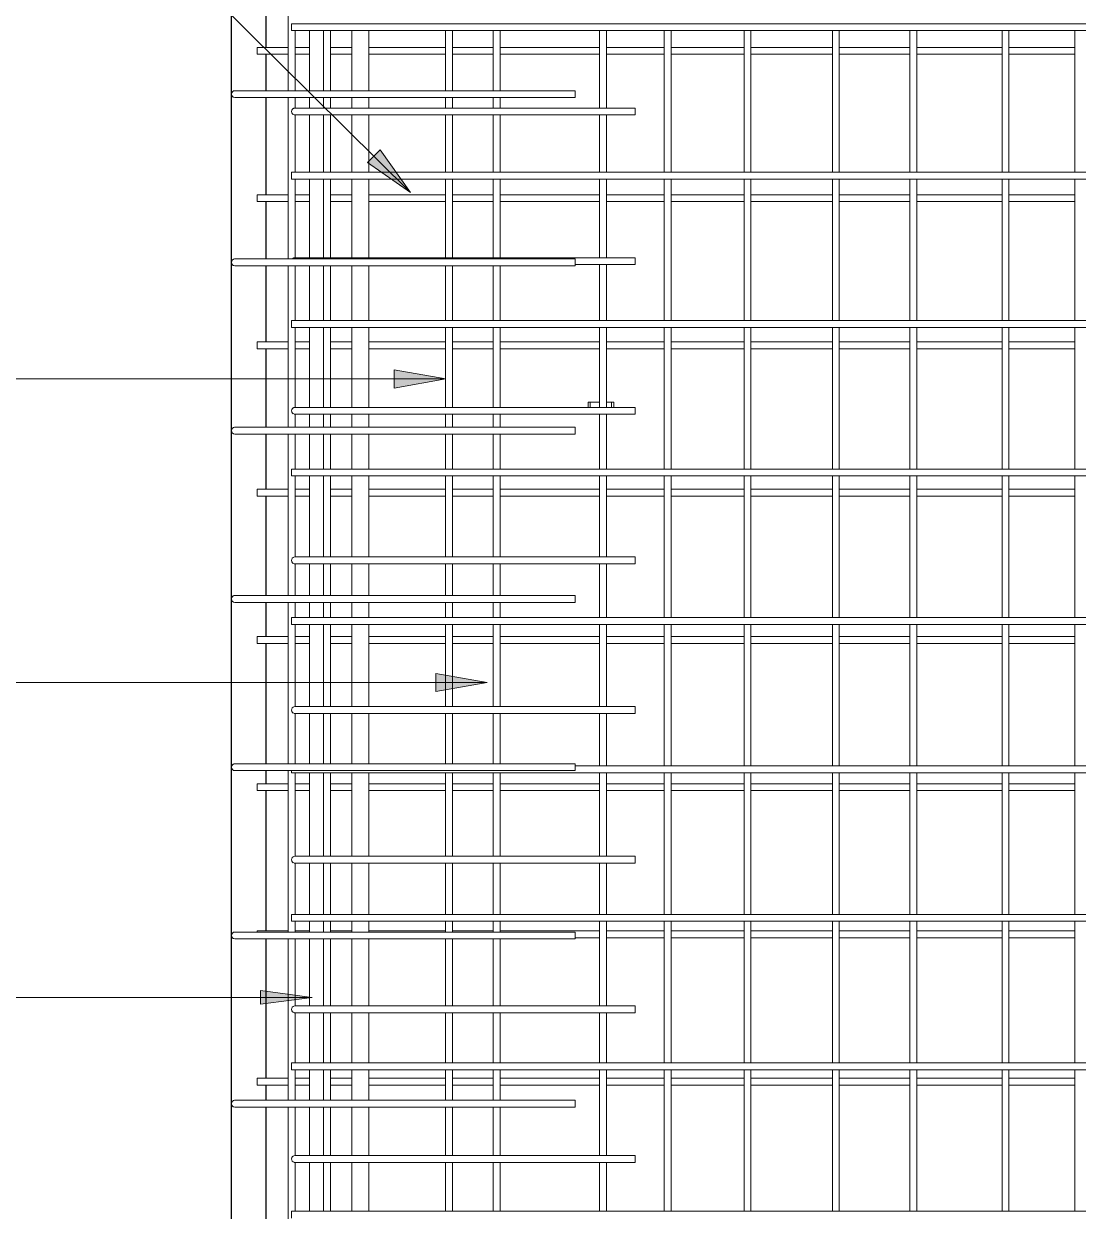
# Model space of a CAD drawing. Header units: millimetres. Extents: x 15401 to 36280, y -2060 to 13564.
# Drawn here: x 18068 to 19296, y 734 to 2115 of the extents above; entities that cross this region are included whole.
import ezdxf

# ---------------------------------------------------------------- set-up
doc = ezdxf.new("R2010")
doc.units = ezdxf.units.MM
for name, color, linetype, lineweight in [('A-GENM', 13, 'Continuous', 18), ('A-WALL', 113, 'Continuous', 25), ('S-RBAR', 171, 'Continuous', 18), ('S-RBAR-IDEN', 171, 'Continuous', 9)]:
    doc.layers.add(name, color=color, linetype=linetype, lineweight=lineweight)

# ---------------------------------------------------------------- blocks, each defined once
blk = doc.blocks.new('RR spread anchor face based - RR-SA-2_5-200-V7-Elevation Front 1')
at = {"layer": 'A-GENM'}
for p, q in [((18725.1, 1675), (18727.6, 1675)), ((18725.1, 1669.1), (18725.1, 1675)), ((18727.6, 1675), (18738.6, 1675)), ((18727.6, 1675), (18727.6, 1669.1)), ((18746.6, 1675), (18752.6, 1675)), ((18752.6, 1675), (18755.1, 1675)), ((18752.6, 1675), (18752.6, 1669.1)), ((18755.1, 1675), (18755.1, 1669.1))]:
    blk.add_line(p, q, dxfattribs=at)

msp = doc.modelspace()

# ---------------------------------------------------------------- hatches: boundary and pattern name
at = {"layer": 'S-RBAR-IDEN'}
for points in [[(18518.5303, 1919.22765), (18483.31955, 1968.94819), (18468.4376, 1953.90689)], [(18559.47358, 1702.14615), (18499.47358, 1712.72577), (18499.47358, 1691.56653)], [(18607.87767, 1348.88509), (18547.87767, 1359.46471), (18547.87767, 1338.30547)], [(18403.93513, 982.53459), (18343.93513, 990.43374), (18343.93513, 974.63544)]]:
    msp.add_hatch(color=256, dxfattribs=at).paths.add_polyline_path(points)

# ---------------------------------------------------------------- linework, layer by layer
at = {"layer": 'A-WALL'}
for p, q in [((18310.0695, -1395), (18310.0695, 3060)), ((18350.07154, 2225.4), (18350.07154, 2087.89655)), ((18350.07154, 2079.89655), (18350.07154, 2037.6)), ((18350.07154, 2029.6), (18350.07154, 1916.55172)), ((18350.07154, 1908.55172), (18350.07154, 1841.8)), ((18350.07154, 1833.8), (18350.07154, 1745.2069)), ((18350.07154, 1737.2069), (18350.07154, 1646)), ((18350.07154, 1638), (18350.07154, 1573.86207)), ((18350.07154, 1565.86207), (18350.07154, 1450.2)), ((18350.07154, 1442.2), (18350.07154, 1402.51724)), ((18350.07154, 1394.51724), (18350.07154, 1254.4)), ((18350.07154, 1246.4), (18350.07154, 1231.17241)), ((18350.07154, 1223.17241), (18350.07154, 1059.82759)), ((18350.07154, 1050.6), (18350.07154, 888.48276)), ((18350.07154, 880.48276), (18350.07154, 862.8)), ((18350.07154, 854.8), (18350.07154, 717.13793))]:
    msp.add_line(p, q, dxfattribs=at)
at = {"layer": 'S-RBAR'}
for p, q in [((18376.07154, 2037.6), (18376.07154, 2225.4)), ((18380.07154, 2115.48276), (20434.5695, 2115.48276)), ((18380.07154, 2107.48276), (18380.07154, 2115.48276)), ((18380.07154, 2107.48276), (20434.5695, 2107.48276)), ((18384.07154, 2037.6), (18384.07154, 2107.48276)), ((18401.07573, 2037.6), (18401.07573, 2107.48276)), ((18417.07573, 2037.6), (18417.07573, 2107.48276)), ((18417.32334, 2037.6), (18417.32334, 2107.48276)), ((18425.32334, 2037.6), (18425.32334, 2107.48276)), ((18450.0695, 2037.6), (18450.0695, 2107.48276)), ((18470.0695, 2037.6), (18470.0695, 2107.48276)), ((18559.19276, 2037.6), (18559.19276, 2107.48276)), ((18567.19276, 2037.6), (18567.19276, 2107.48276)), ((18614.73829, 2037.6), (18614.73829, 2107.48276)), ((18622.73829, 2037.6), (18622.73829, 2107.48276)), ((18738.56398, 2017.38652), (18738.56398, 2107.48276)), ((18746.56398, 2017.38652), (18746.56398, 2107.48276)), ((18813.71573, 1942.75862), (18813.71573, 2107.48276)), ((18821.71573, 1942.75862), (18821.71573, 2107.48276)), ((18906.6852, 1942.75862), (18906.6852, 2107.48276)), ((18914.6852, 1942.75862), (18914.6852, 2107.48276)), ((19009.56818, 1942.75862), (19009.56818, 2107.48276)), ((19017.56818, 1942.75862), (19017.56818, 2107.48276)), ((19099.80642, 1942.75862), (19099.80642, 2107.48276)), ((19107.80642, 1942.75862), (19107.80642, 2107.48276)), ((19206.98312, 1942.75862), (19206.98312, 2107.48276)), ((19214.98312, 1942.75862), (19214.98312, 2107.48276)), ((19291.67764, 1942.75862), (19291.67764, 2107.48276)), ((18340.07154, 2087.89655), (18376.07154, 2087.89655)), ((18340.07154, 2079.89655), (18340.07154, 2087.89655)), ((18384.07154, 2087.89655), (18401.07573, 2087.89655)), ((18425.32334, 2087.89655), (18450.0695, 2087.89655)), ((18470.0695, 2087.89655), (18559.19276, 2087.89655)), ((18567.19276, 2087.89655), (18614.73829, 2087.89655)), ((18622.73829, 2087.89655), (18738.56398, 2087.89655)), ((18746.56398, 2087.89655), (18813.71573, 2087.89655)), ((18821.71573, 2087.89655), (18906.6852, 2087.89655)), ((18914.6852, 2087.89655), (19009.56818, 2087.89655)), ((19017.56818, 2087.89655), (19099.80642, 2087.89655)), ((19107.80642, 2087.89655), (19206.98312, 2087.89655)), ((19214.98312, 2087.89655), (19291.67764, 2087.89655)), ((18340.07154, 2079.89655), (18376.07154, 2079.89655)), ((18384.07154, 2079.89655), (18401.07573, 2079.89655)), ((18425.32334, 2079.89655), (18450.0695, 2079.89655)), ((18470.0695, 2079.89655), (18559.19276, 2079.89655)), ((18567.19276, 2079.89655), (18614.73829, 2079.89655)), ((18622.73829, 2079.89655), (18738.56398, 2079.89655)), ((18746.56398, 2079.89655), (18813.71573, 2079.89655)), ((18821.71573, 2079.89655), (18906.6852, 2079.89655)), ((18914.6852, 2079.89655), (19009.56818, 2079.89655)), ((19017.56818, 2079.89655), (19099.80642, 2079.89655)), ((19107.80642, 2079.89655), (19206.98312, 2079.89655)), ((19214.98312, 2079.89655), (19291.67764, 2079.89655)), ((18314.0695, 2037.6), (18334.0695, 2037.6)), ((18710.0695, 2037.6), (18334.0695, 2037.6)), ((18710.0695, 2037.6), (18710.0695, 2029.6)), ((18314.0695, 2029.6), (18334.0695, 2029.6)), ((18710.0695, 2029.6), (18334.0695, 2029.6)), ((18376.07154, 1841.8), (18376.07154, 2029.6)), ((18384.07154, 2017.38652), (18384.07154, 2029.6)), ((18401.07573, 2017.38652), (18401.07573, 2029.6)), ((18417.07573, 2017.38652), (18417.07573, 2029.6)), ((18417.32334, 2017.38652), (18417.32334, 2029.6)), ((18425.32334, 2017.38652), (18425.32334, 2029.6)), ((18450.0695, 2017.38652), (18450.0695, 2029.6)), ((18470.0695, 2017.38652), (18470.0695, 2029.6)), ((18559.19276, 2017.38652), (18559.19276, 2029.6)), ((18567.19276, 2017.38652), (18567.19276, 2029.6)), ((18614.73829, 2017.38652), (18614.73829, 2029.6)), ((18622.73829, 2017.38652), (18622.73829, 2029.6)), ((18420.07154, 2017.38652), (18384.07154, 2017.38652)), ((18384.07154, 1942.75862), (18384.07154, 2009.38652)), ((18420.07154, 2009.38652), (18384.07154, 2009.38652)), ((18401.07573, 1942.75862), (18401.07573, 2009.38652)), ((18417.07573, 1942.75862), (18417.07573, 2009.38652)), ((18417.32334, 1942.75862), (18417.32334, 2009.38652)), ((18420.07154, 2017.38652), (18780.07154, 2017.38652)), ((18420.07154, 2009.38652), (18780.07154, 2009.38652)), ((18425.32334, 1942.75862), (18425.32334, 2009.38652)), ((18450.0695, 1942.75862), (18450.0695, 2009.38652)), ((18470.0695, 1942.75862), (18470.0695, 2009.38652)), ((18559.19276, 1942.75862), (18559.19276, 2009.38652)), ((18567.19276, 1942.75862), (18567.19276, 2009.38652)), ((18614.73829, 1942.75862), (18614.73829, 2009.38652)), ((18622.73829, 1942.75862), (18622.73829, 2009.38652)), ((18738.56398, 1942.75862), (18738.56398, 2009.38652)), ((18746.56398, 1942.75862), (18746.56398, 2009.38652)), ((18780.07154, 2009.38652), (18780.07154, 2017.38652)), ((18380.07154, 1942.75862), (20434.5695, 1942.75862)), ((18380.07154, 1934.75862), (18380.07154, 1942.75862)), ((18380.07154, 1934.75862), (20434.5695, 1934.75862)), ((18384.07154, 1843.26091), (18384.07154, 1934.75862)), ((18401.07573, 1843.26091), (18401.07573, 1934.75862)), ((18417.07573, 1843.26091), (18417.07573, 1934.75862)), ((18417.32334, 1843.26091), (18417.32334, 1934.75862)), ((18425.32334, 1843.26091), (18425.32334, 1934.75862)), ((18450.0695, 1843.26091), (18450.0695, 1934.75862)), ((18470.0695, 1843.26091), (18470.0695, 1934.75862)), ((18559.19276, 1843.26091), (18559.19276, 1934.75862)), ((18567.19276, 1843.26091), (18567.19276, 1934.75862)), ((18614.73829, 1843.26091), (18614.73829, 1934.75862)), ((18622.73829, 1843.26091), (18622.73829, 1934.75862)), ((18738.56398, 1843.26091), (18738.56398, 1934.75862)), ((18746.56398, 1843.26091), (18746.56398, 1934.75862)), ((18813.71573, 1770.03448), (18813.71573, 1934.75862)), ((18821.71573, 1770.03448), (18821.71573, 1934.75862)), ((18906.6852, 1770.03448), (18906.6852, 1934.75862)), ((18914.6852, 1770.03448), (18914.6852, 1934.75862)), ((19009.56818, 1770.03448), (19009.56818, 1934.75862)), ((19017.56818, 1770.03448), (19017.56818, 1934.75862)), ((19099.80642, 1770.03448), (19099.80642, 1934.75862)), ((19107.80642, 1770.03448), (19107.80642, 1934.75862)), ((19206.98312, 1770.03448), (19206.98312, 1934.75862)), ((19214.98312, 1770.03448), (19214.98312, 1934.75862)), ((19291.67764, 1770.03448), (19291.67764, 1934.75862)), ((18340.07154, 1916.55172), (18376.07154, 1916.55172)), ((18340.07154, 1908.55172), (18340.07154, 1916.55172)), ((18340.07154, 1908.55172), (18376.07154, 1908.55172)), ((18384.07154, 1916.55172), (18401.07573, 1916.55172)), ((18384.07154, 1908.55172), (18401.07573, 1908.55172)), ((18425.32334, 1916.55172), (18450.0695, 1916.55172)), ((18425.32334, 1908.55172), (18450.0695, 1908.55172)), ((18470.0695, 1916.55172), (18559.19276, 1916.55172)), ((18470.0695, 1908.55172), (18559.19276, 1908.55172)), ((18567.19276, 1916.55172), (18614.73829, 1916.55172)), ((18567.19276, 1908.55172), (18614.73829, 1908.55172)), ((18622.73829, 1916.55172), (18738.56398, 1916.55172)), ((18622.73829, 1908.55172), (18738.56398, 1908.55172)), ((18746.56398, 1916.55172), (18813.71573, 1916.55172)), ((18746.56398, 1908.55172), (18813.71573, 1908.55172)), ((18821.71573, 1916.55172), (18906.6852, 1916.55172)), ((18821.71573, 1908.55172), (18906.6852, 1908.55172)), ((18914.6852, 1916.55172), (19009.56818, 1916.55172)), ((18914.6852, 1908.55172), (19009.56818, 1908.55172)), ((19017.56818, 1916.55172), (19099.80642, 1916.55172)), ((19017.56818, 1908.55172), (19099.80642, 1908.55172)), ((19107.80642, 1916.55172), (19206.98312, 1916.55172)), ((19107.80642, 1908.55172), (19206.98312, 1908.55172)), ((19214.98312, 1916.55172), (19291.67764, 1916.55172)), ((19214.98312, 1908.55172), (19291.67764, 1908.55172)), ((18314.0695, 1841.8), (18334.0695, 1841.8)), ((18710.0695, 1841.8), (18334.0695, 1841.8)), ((18420.07154, 1843.26091), (18384.07154, 1843.26091)), ((18420.07154, 1843.26091), (18780.07154, 1843.26091)), ((18710.0695, 1841.8), (18710.0695, 1833.8)), ((18780.07154, 1835.26091), (18780.07154, 1843.26091)), ((18314.0695, 1833.8), (18334.0695, 1833.8)), ((18710.0695, 1833.8), (18334.0695, 1833.8)), ((18376.07154, 1646), (18376.07154, 1833.8)), ((18384.07154, 1770.03448), (18384.07154, 1833.8)), ((18401.07573, 1770.03448), (18401.07573, 1833.8)), ((18417.07573, 1770.03448), (18417.07573, 1833.8)), ((18417.32334, 1770.03448), (18417.32334, 1833.8)), ((18425.32334, 1770.03448), (18425.32334, 1833.8)), ((18450.0695, 1770.03448), (18450.0695, 1833.8)), ((18470.0695, 1770.03448), (18470.0695, 1833.8)), ((18559.19276, 1770.03448), (18559.19276, 1833.8)), ((18567.19276, 1770.03448), (18567.19276, 1833.8)), ((18614.73829, 1770.03448), (18614.73829, 1833.8)), ((18622.73829, 1770.03448), (18622.73829, 1833.8)), ((18710.0695, 1835.26091), (18780.07154, 1835.26091)), ((18738.56398, 1770.03448), (18738.56398, 1835.26091)), ((18746.56398, 1770.03448), (18746.56398, 1835.26091)), ((18380.07154, 1770.03448), (20434.5695, 1770.03448)), ((18380.07154, 1762.03448), (18380.07154, 1770.03448)), ((18380.07154, 1762.03448), (20434.5695, 1762.03448)), ((18384.07154, 1669.13531), (18384.07154, 1762.03448)), ((18401.07573, 1669.13531), (18401.07573, 1762.03448)), ((18417.07573, 1669.13531), (18417.07573, 1762.03448)), ((18417.32334, 1669.13531), (18417.32334, 1762.03448)), ((18425.32334, 1669.13531), (18425.32334, 1762.03448)), ((18450.0695, 1669.13531), (18450.0695, 1762.03448)), ((18470.0695, 1669.13531), (18470.0695, 1762.03448)), ((18559.19276, 1669.13531), (18559.19276, 1762.03448)), ((18567.19276, 1669.13531), (18567.19276, 1762.03448)), ((18614.73829, 1669.13531), (18614.73829, 1762.03448)), ((18622.73829, 1669.13531), (18622.73829, 1762.03448)), ((18738.56398, 1669.13531), (18738.56398, 1762.03448)), ((18746.56398, 1669.13531), (18746.56398, 1762.03448)), ((18813.71573, 1597.31034), (18813.71573, 1762.03448)), ((18821.71573, 1597.31034), (18821.71573, 1762.03448)), ((18906.6852, 1597.31034), (18906.6852, 1762.03448)), ((18914.6852, 1597.31034), (18914.6852, 1762.03448)), ((19009.56818, 1597.31034), (19009.56818, 1762.03448)), ((19017.56818, 1597.31034), (19017.56818, 1762.03448)), ((19099.80642, 1597.31034), (19099.80642, 1762.03448)), ((19107.80642, 1597.31034), (19107.80642, 1762.03448)), ((19206.98312, 1597.31034), (19206.98312, 1762.03448)), ((19214.98312, 1597.31034), (19214.98312, 1762.03448)), ((19291.67764, 1597.31034), (19291.67764, 1762.03448)), ((18340.07154, 1745.2069), (18376.07154, 1745.2069)), ((18340.07154, 1737.2069), (18340.07154, 1745.2069)), ((18384.07154, 1745.2069), (18401.07573, 1745.2069)), ((18425.32334, 1745.2069), (18450.0695, 1745.2069)), ((18470.0695, 1745.2069), (18559.19276, 1745.2069)), ((18567.19276, 1745.2069), (18614.73829, 1745.2069)), ((18622.73829, 1745.2069), (18738.56398, 1745.2069)), ((18746.56398, 1745.2069), (18813.71573, 1745.2069)), ((18821.71573, 1745.2069), (18906.6852, 1745.2069)), ((18914.6852, 1745.2069), (19009.56818, 1745.2069)), ((19017.56818, 1745.2069), (19099.80642, 1745.2069)), ((19107.80642, 1745.2069), (19206.98312, 1745.2069)), ((19214.98312, 1745.2069), (19291.67764, 1745.2069)), ((18340.07154, 1737.2069), (18376.07154, 1737.2069)), ((18384.07154, 1737.2069), (18401.07573, 1737.2069)), ((18425.32334, 1737.2069), (18450.0695, 1737.2069)), ((18470.0695, 1737.2069), (18559.19276, 1737.2069)), ((18567.19276, 1737.2069), (18614.73829, 1737.2069)), ((18622.73829, 1737.2069), (18738.56398, 1737.2069)), ((18746.56398, 1737.2069), (18813.71573, 1737.2069)), ((18821.71573, 1737.2069), (18906.6852, 1737.2069)), ((18914.6852, 1737.2069), (19009.56818, 1737.2069)), ((19017.56818, 1737.2069), (19099.80642, 1737.2069)), ((19107.80642, 1737.2069), (19206.98312, 1737.2069)), ((19214.98312, 1737.2069), (19291.67764, 1737.2069)), ((18420.07154, 1669.13531), (18384.07154, 1669.13531)), ((18384.07154, 1646), (18384.07154, 1661.13531)), ((18420.07154, 1661.13531), (18384.07154, 1661.13531)), ((18401.07573, 1646), (18401.07573, 1661.13531)), ((18417.07573, 1646), (18417.07573, 1661.13531)), ((18417.32334, 1646), (18417.32334, 1661.13531)), ((18420.07154, 1669.13531), (18780.07154, 1669.13531)), ((18420.07154, 1661.13531), (18780.07154, 1661.13531)), ((18425.32334, 1646), (18425.32334, 1661.13531)), ((18450.0695, 1646), (18450.0695, 1661.13531)), ((18470.0695, 1646), (18470.0695, 1661.13531)), ((18559.19276, 1646), (18559.19276, 1661.13531)), ((18567.19276, 1646), (18567.19276, 1661.13531)), ((18614.73829, 1646), (18614.73829, 1661.13531)), ((18622.73829, 1646), (18622.73829, 1661.13531)), ((18738.56398, 1597.31034), (18738.56398, 1661.13531)), ((18746.56398, 1597.31034), (18746.56398, 1661.13531)), ((18780.07154, 1661.13531), (18780.07154, 1669.13531)), ((18314.0695, 1646), (18334.0695, 1646)), ((18710.0695, 1646), (18334.0695, 1646)), ((18710.0695, 1646), (18710.0695, 1638)), ((18314.0695, 1638), (18334.0695, 1638)), ((18710.0695, 1638), (18334.0695, 1638)), ((18376.07154, 1450.2), (18376.07154, 1638)), ((18384.07154, 1597.31034), (18384.07154, 1638)), ((18401.07573, 1597.31034), (18401.07573, 1638)), ((18417.07573, 1597.31034), (18417.07573, 1638)), ((18417.32334, 1597.31034), (18417.32334, 1638)), ((18425.32334, 1597.31034), (18425.32334, 1638)), ((18450.0695, 1597.31034), (18450.0695, 1638)), ((18470.0695, 1597.31034), (18470.0695, 1638)), ((18559.19276, 1597.31034), (18559.19276, 1638)), ((18567.19276, 1597.31034), (18567.19276, 1638)), ((18614.73829, 1597.31034), (18614.73829, 1638)), ((18622.73829, 1597.31034), (18622.73829, 1638)), ((18380.07154, 1597.31034), (20434.5695, 1597.31034)), ((18380.07154, 1589.31034), (18380.07154, 1597.31034)), ((18380.07154, 1589.31034), (20434.5695, 1589.31034)), ((18384.07154, 1495.0097), (18384.07154, 1589.31034)), ((18401.07573, 1495.0097), (18401.07573, 1589.31034)), ((18417.07573, 1495.0097), (18417.07573, 1589.31034)), ((18417.32334, 1495.0097), (18417.32334, 1589.31034)), ((18425.32334, 1495.0097), (18425.32334, 1589.31034)), ((18450.0695, 1495.0097), (18450.0695, 1589.31034)), ((18470.0695, 1495.0097), (18470.0695, 1589.31034)), ((18559.19276, 1495.0097), (18559.19276, 1589.31034)), ((18567.19276, 1495.0097), (18567.19276, 1589.31034)), ((18614.73829, 1495.0097), (18614.73829, 1589.31034)), ((18622.73829, 1495.0097), (18622.73829, 1589.31034)), ((18738.56398, 1495.0097), (18738.56398, 1589.31034)), ((18746.56398, 1495.0097), (18746.56398, 1589.31034)), ((18813.71573, 1424.58621), (18813.71573, 1589.31034)), ((18821.71573, 1424.58621), (18821.71573, 1589.31034)), ((18906.6852, 1424.58621), (18906.6852, 1589.31034)), ((18914.6852, 1424.58621), (18914.6852, 1589.31034)), ((19009.56818, 1424.58621), (19009.56818, 1589.31034)), ((19017.56818, 1424.58621), (19017.56818, 1589.31034)), ((19099.80642, 1424.58621), (19099.80642, 1589.31034)), ((19107.80642, 1424.58621), (19107.80642, 1589.31034)), ((19206.98312, 1424.58621), (19206.98312, 1589.31034)), ((19214.98312, 1424.58621), (19214.98312, 1589.31034)), ((19291.67764, 1424.58621), (19291.67764, 1589.31034)), ((18340.07154, 1573.86207), (18376.07154, 1573.86207)), ((18340.07154, 1565.86207), (18340.07154, 1573.86207)), ((18340.07154, 1565.86207), (18376.07154, 1565.86207)), ((18384.07154, 1573.86207), (18401.07573, 1573.86207)), ((18384.07154, 1565.86207), (18401.07573, 1565.86207)), ((18425.32334, 1573.86207), (18450.0695, 1573.86207)), ((18425.32334, 1565.86207), (18450.0695, 1565.86207)), ((18470.0695, 1573.86207), (18559.19276, 1573.86207)), ((18470.0695, 1565.86207), (18559.19276, 1565.86207)), ((18567.19276, 1573.86207), (18614.73829, 1573.86207)), ((18567.19276, 1565.86207), (18614.73829, 1565.86207)), ((18622.73829, 1573.86207), (18738.56398, 1573.86207)), ((18622.73829, 1565.86207), (18738.56398, 1565.86207)), ((18746.56398, 1573.86207), (18813.71573, 1573.86207)), ((18746.56398, 1565.86207), (18813.71573, 1565.86207)), ((18821.71573, 1573.86207), (18906.6852, 1573.86207)), ((18821.71573, 1565.86207), (18906.6852, 1565.86207)), ((18914.6852, 1573.86207), (19009.56818, 1573.86207)), ((18914.6852, 1565.86207), (19009.56818, 1565.86207)), ((19017.56818, 1573.86207), (19099.80642, 1573.86207)), ((19017.56818, 1565.86207), (19099.80642, 1565.86207)), ((19107.80642, 1573.86207), (19206.98312, 1573.86207)), ((19107.80642, 1565.86207), (19206.98312, 1565.86207)), ((19214.98312, 1573.86207), (19291.67764, 1573.86207)), ((19214.98312, 1565.86207), (19291.67764, 1565.86207)), ((18420.07154, 1495.0097), (18384.07154, 1495.0097)), ((18420.07154, 1495.0097), (18780.07154, 1495.0097)), ((18780.07154, 1487.0097), (18780.07154, 1495.0097)), ((18384.07154, 1450.2), (18384.07154, 1487.0097)), ((18420.07154, 1487.0097), (18384.07154, 1487.0097)), ((18401.07573, 1450.2), (18401.07573, 1487.0097)), ((18417.07573, 1450.2), (18417.07573, 1487.0097)), ((18417.32334, 1450.2), (18417.32334, 1487.0097)), ((18420.07154, 1487.0097), (18780.07154, 1487.0097)), ((18425.32334, 1450.2), (18425.32334, 1487.0097)), ((18450.0695, 1450.2), (18450.0695, 1487.0097)), ((18470.0695, 1450.2), (18470.0695, 1487.0097)), ((18559.19276, 1450.2), (18559.19276, 1487.0097)), ((18567.19276, 1450.2), (18567.19276, 1487.0097)), ((18614.73829, 1450.2), (18614.73829, 1487.0097)), ((18622.73829, 1450.2), (18622.73829, 1487.0097)), ((18738.56398, 1424.58621), (18738.56398, 1487.0097)), ((18746.56398, 1424.58621), (18746.56398, 1487.0097)), ((18314.0695, 1450.2), (18334.0695, 1450.2)), ((18314.0695, 1442.2), (18334.0695, 1442.2)), ((18710.0695, 1450.2), (18334.0695, 1450.2)), ((18710.0695, 1442.2), (18334.0695, 1442.2)), ((18376.07154, 1254.4), (18376.07154, 1442.2)), ((18384.07154, 1424.58621), (18384.07154, 1442.2)), ((18401.07573, 1424.58621), (18401.07573, 1442.2)), ((18417.07573, 1424.58621), (18417.07573, 1442.2)), ((18417.32334, 1424.58621), (18417.32334, 1442.2)), ((18425.32334, 1424.58621), (18425.32334, 1442.2)), ((18450.0695, 1424.58621), (18450.0695, 1442.2)), ((18470.0695, 1424.58621), (18470.0695, 1442.2)), ((18559.19276, 1424.58621), (18559.19276, 1442.2)), ((18567.19276, 1424.58621), (18567.19276, 1442.2)), ((18614.73829, 1424.58621), (18614.73829, 1442.2)), ((18622.73829, 1424.58621), (18622.73829, 1442.2)), ((18710.0695, 1450.2), (18710.0695, 1442.2)), ((18380.07154, 1424.58621), (20434.5695, 1424.58621)), ((18380.07154, 1416.58621), (18380.07154, 1424.58621)), ((18380.07154, 1416.58621), (20434.5695, 1416.58621)), ((18384.07154, 1320.88409), (18384.07154, 1416.58621)), ((18401.07573, 1320.88409), (18401.07573, 1416.58621)), ((18417.07573, 1320.88409), (18417.07573, 1416.58621)), ((18417.32334, 1320.88409), (18417.32334, 1416.58621)), ((18425.32334, 1320.88409), (18425.32334, 1416.58621)), ((18450.0695, 1320.88409), (18450.0695, 1416.58621)), ((18470.0695, 1320.88409), (18470.0695, 1416.58621)), ((18559.19276, 1320.88409), (18559.19276, 1416.58621)), ((18567.19276, 1320.88409), (18567.19276, 1416.58621)), ((18614.73829, 1320.88409), (18614.73829, 1416.58621)), ((18622.73829, 1320.88409), (18622.73829, 1416.58621)), ((18738.56398, 1320.88409), (18738.56398, 1416.58621)), ((18746.56398, 1320.88409), (18746.56398, 1416.58621)), ((18813.71573, 1251.86207), (18813.71573, 1416.58621)), ((18821.71573, 1251.86207), (18821.71573, 1416.58621)), ((18906.6852, 1251.86207), (18906.6852, 1416.58621)), ((18914.6852, 1251.86207), (18914.6852, 1416.58621)), ((19009.56818, 1251.86207), (19009.56818, 1416.58621)), ((19017.56818, 1251.86207), (19017.56818, 1416.58621)), ((19099.80642, 1251.86207), (19099.80642, 1416.58621)), ((19107.80642, 1251.86207), (19107.80642, 1416.58621)), ((19206.98312, 1251.86207), (19206.98312, 1416.58621)), ((19214.98312, 1251.86207), (19214.98312, 1416.58621)), ((19291.67764, 1251.86207), (19291.67764, 1416.58621)), ((18340.07154, 1402.51724), (18376.07154, 1402.51724)), ((18340.07154, 1394.51724), (18340.07154, 1402.51724)), ((18384.07154, 1402.51724), (18401.07573, 1402.51724)), ((18425.32334, 1402.51724), (18450.0695, 1402.51724)), ((18470.0695, 1402.51724), (18559.19276, 1402.51724)), ((18567.19276, 1402.51724), (18614.73829, 1402.51724)), ((18622.73829, 1402.51724), (18738.56398, 1402.51724)), ((18746.56398, 1402.51724), (18813.71573, 1402.51724)), ((18821.71573, 1402.51724), (18906.6852, 1402.51724)), ((18914.6852, 1402.51724), (19009.56818, 1402.51724)), ((19017.56818, 1402.51724), (19099.80642, 1402.51724)), ((19107.80642, 1402.51724), (19206.98312, 1402.51724)), ((19214.98312, 1402.51724), (19291.67764, 1402.51724)), ((18340.07154, 1394.51724), (18376.07154, 1394.51724)), ((18384.07154, 1394.51724), (18401.07573, 1394.51724)), ((18425.32334, 1394.51724), (18450.0695, 1394.51724)), ((18470.0695, 1394.51724), (18559.19276, 1394.51724)), ((18567.19276, 1394.51724), (18614.73829, 1394.51724)), ((18622.73829, 1394.51724), (18738.56398, 1394.51724)), ((18746.56398, 1394.51724), (18813.71573, 1394.51724)), ((18821.71573, 1394.51724), (18906.6852, 1394.51724)), ((18914.6852, 1394.51724), (19009.56818, 1394.51724)), ((19017.56818, 1394.51724), (19099.80642, 1394.51724)), ((19107.80642, 1394.51724), (19206.98312, 1394.51724)), ((19214.98312, 1394.51724), (19291.67764, 1394.51724)), ((18420.07154, 1320.88409), (18384.07154, 1320.88409)), ((18384.07154, 1254.4), (18384.07154, 1312.88409)), ((18420.07154, 1312.88409), (18384.07154, 1312.88409)), ((18401.07573, 1254.4), (18401.07573, 1312.88409)), ((18417.07573, 1254.4), (18417.07573, 1312.88409)), ((18417.32334, 1254.4), (18417.32334, 1312.88409)), ((18420.07154, 1320.88409), (18780.07154, 1320.88409)), ((18420.07154, 1312.88409), (18780.07154, 1312.88409)), ((18425.32334, 1254.4), (18425.32334, 1312.88409)), ((18450.0695, 1254.4), (18450.0695, 1312.88409)), ((18470.0695, 1254.4), (18470.0695, 1312.88409)), ((18559.19276, 1254.4), (18559.19276, 1312.88409)), ((18567.19276, 1254.4), (18567.19276, 1312.88409)), ((18614.73829, 1254.4), (18614.73829, 1312.88409)), ((18622.73829, 1254.4), (18622.73829, 1312.88409)), ((18738.56398, 1251.86207), (18738.56398, 1312.88409)), ((18746.56398, 1251.86207), (18746.56398, 1312.88409)), ((18780.07154, 1312.88409), (18780.07154, 1320.88409)), ((18314.0695, 1254.4), (18334.0695, 1254.4)), ((18314.0695, 1246.4), (18334.0695, 1246.4)), ((18710.0695, 1254.4), (18334.0695, 1254.4)), ((18710.0695, 1246.4), (18334.0695, 1246.4)), ((18376.07154, 1058.6), (18376.07154, 1246.4)), ((18380.07154, 1243.86207), (18380.07154, 1246.4)), ((18380.07154, 1243.86207), (20434.5695, 1243.86207)), ((18384.07154, 1146.75849), (18384.07154, 1243.86207)), ((18401.07573, 1146.75849), (18401.07573, 1243.86207)), ((18417.07573, 1146.75849), (18417.07573, 1243.86207)), ((18417.32334, 1146.75849), (18417.32334, 1243.86207)), ((18425.32334, 1146.75849), (18425.32334, 1243.86207)), ((18450.0695, 1146.75849), (18450.0695, 1243.86207)), ((18470.0695, 1146.75849), (18470.0695, 1243.86207)), ((18559.19276, 1146.75849), (18559.19276, 1243.86207)), ((18567.19276, 1146.75849), (18567.19276, 1243.86207)), ((18614.73829, 1146.75849), (18614.73829, 1243.86207)), ((18622.73829, 1146.75849), (18622.73829, 1243.86207)), ((18710.0695, 1254.4), (18710.0695, 1246.4)), ((18710.0695, 1251.86207), (20297.03328, 1251.86207)), ((18738.56398, 1146.75849), (18738.56398, 1243.86207)), ((18746.56398, 1146.75849), (18746.56398, 1243.86207)), ((18813.71573, 1079.13793), (18813.71573, 1243.86207)), ((18821.71573, 1079.13793), (18821.71573, 1243.86207)), ((18906.6852, 1079.13793), (18906.6852, 1243.86207)), ((18914.6852, 1079.13793), (18914.6852, 1243.86207)), ((19009.56818, 1079.13793), (19009.56818, 1243.86207)), ((19017.56818, 1079.13793), (19017.56818, 1243.86207)), ((19099.80642, 1079.13793), (19099.80642, 1243.86207)), ((19107.80642, 1079.13793), (19107.80642, 1243.86207)), ((19206.98312, 1079.13793), (19206.98312, 1243.86207)), ((19214.98312, 1079.13793), (19214.98312, 1243.86207)), ((19291.67764, 1079.13793), (19291.67764, 1243.86207)), ((18340.07154, 1231.17241), (18376.07154, 1231.17241)), ((18340.07154, 1223.17241), (18340.07154, 1231.17241)), ((18384.07154, 1231.17241), (18401.07573, 1231.17241)), ((18425.32334, 1231.17241), (18450.0695, 1231.17241)), ((18470.0695, 1231.17241), (18559.19276, 1231.17241)), ((18567.19276, 1231.17241), (18614.73829, 1231.17241)), ((18622.73829, 1231.17241), (18738.56398, 1231.17241)), ((18746.56398, 1231.17241), (18813.71573, 1231.17241)), ((18821.71573, 1231.17241), (18906.6852, 1231.17241)), ((18914.6852, 1231.17241), (19009.56818, 1231.17241)), ((19017.56818, 1231.17241), (19099.80642, 1231.17241)), ((19107.80642, 1231.17241), (19206.98312, 1231.17241)), ((19214.98312, 1231.17241), (19291.67764, 1231.17241)), ((18340.07154, 1223.17241), (18376.07154, 1223.17241)), ((18384.07154, 1223.17241), (18401.07573, 1223.17241)), ((18425.32334, 1223.17241), (18450.0695, 1223.17241)), ((18470.0695, 1223.17241), (18559.19276, 1223.17241)), ((18567.19276, 1223.17241), (18614.73829, 1223.17241)), ((18622.73829, 1223.17241), (18738.56398, 1223.17241)), ((18746.56398, 1223.17241), (18813.71573, 1223.17241)), ((18821.71573, 1223.17241), (18906.6852, 1223.17241)), ((18914.6852, 1223.17241), (19009.56818, 1223.17241)), ((19017.56818, 1223.17241), (19099.80642, 1223.17241)), ((19107.80642, 1223.17241), (19206.98312, 1223.17241)), ((19214.98312, 1223.17241), (19291.67764, 1223.17241)), ((18420.07154, 1146.75849), (18384.07154, 1146.75849)), ((18384.07154, 1079.13793), (18384.07154, 1138.75849)), ((18420.07154, 1138.75849), (18384.07154, 1138.75849)), ((18401.07573, 1079.13793), (18401.07573, 1138.75849)), ((18417.07573, 1079.13793), (18417.07573, 1138.75849)), ((18417.32334, 1079.13793), (18417.32334, 1138.75849)), ((18420.07154, 1146.75849), (18780.07154, 1146.75849)), ((18420.07154, 1138.75849), (18780.07154, 1138.75849)), ((18425.32334, 1079.13793), (18425.32334, 1138.75849)), ((18450.0695, 1079.13793), (18450.0695, 1138.75849)), ((18470.0695, 1079.13793), (18470.0695, 1138.75849)), ((18559.19276, 1079.13793), (18559.19276, 1138.75849)), ((18567.19276, 1079.13793), (18567.19276, 1138.75849)), ((18614.73829, 1079.13793), (18614.73829, 1138.75849)), ((18622.73829, 1079.13793), (18622.73829, 1138.75849)), ((18738.56398, 1079.13793), (18738.56398, 1138.75849)), ((18746.56398, 1079.13793), (18746.56398, 1138.75849)), ((18780.07154, 1138.75849), (18780.07154, 1146.75849)), ((18380.07154, 1079.13793), (20434.5695, 1079.13793)), ((18380.07154, 1071.13793), (18380.07154, 1079.13793)), ((18380.07154, 1071.13793), (20434.5695, 1071.13793)), ((18384.07154, 1058.6), (18384.07154, 1071.13793)), ((18401.07573, 1058.6), (18401.07573, 1071.13793)), ((18417.07573, 1058.6), (18417.07573, 1071.13793)), ((18417.32334, 1058.6), (18417.32334, 1071.13793)), ((18425.32334, 1058.6), (18425.32334, 1071.13793)), ((18450.0695, 1058.6), (18450.0695, 1071.13793)), ((18470.0695, 1058.6), (18470.0695, 1071.13793)), ((18559.19276, 1058.6), (18559.19276, 1071.13793)), ((18567.19276, 1058.6), (18567.19276, 1071.13793)), ((18614.73829, 1058.6), (18614.73829, 1071.13793)), ((18622.73829, 1058.6), (18622.73829, 1071.13793)), ((18738.56398, 972.63288), (18738.56398, 1071.13793)), ((18746.56398, 972.63288), (18746.56398, 1071.13793)), ((18813.71573, 906.41379), (18813.71573, 1071.13793)), ((18821.71573, 906.41379), (18821.71573, 1071.13793)), ((18906.6852, 906.41379), (18906.6852, 1071.13793)), ((18914.6852, 906.41379), (18914.6852, 1071.13793)), ((19009.56818, 906.41379), (19009.56818, 1071.13793)), ((19017.56818, 906.41379), (19017.56818, 1071.13793)), ((19099.80642, 906.41379), (19099.80642, 1071.13793)), ((19107.80642, 906.41379), (19107.80642, 1071.13793)), ((19206.98312, 906.41379), (19206.98312, 1071.13793)), ((19214.98312, 906.41379), (19214.98312, 1071.13793)), ((19291.67764, 906.41379), (19291.67764, 1071.13793)), ((18314.0695, 1058.6), (18334.0695, 1058.6)), ((18314.0695, 1050.6), (18334.0695, 1050.6)), ((18710.0695, 1058.6), (18334.0695, 1058.6)), ((18710.0695, 1050.6), (18334.0695, 1050.6)), ((18340.07154, 1059.82759), (18376.07154, 1059.82759)), ((18340.07154, 1058.6), (18340.07154, 1059.82759)), ((18376.07154, 862.8), (18376.07154, 1050.6)), ((18384.07154, 1059.82759), (18401.07573, 1059.82759)), ((18384.07154, 972.63288), (18384.07154, 1050.6)), ((18401.07573, 972.63288), (18401.07573, 1050.6)), ((18417.07573, 972.63288), (18417.07573, 1050.6)), ((18417.32334, 972.63288), (18417.32334, 1050.6)), ((18425.32334, 1059.82759), (18450.0695, 1059.82759)), ((18425.32334, 972.63288), (18425.32334, 1050.6)), ((18450.0695, 972.63288), (18450.0695, 1050.6)), ((18470.0695, 1059.82759), (18559.19276, 1059.82759)), ((18470.0695, 972.63288), (18470.0695, 1050.6)), ((18559.19276, 972.63288), (18559.19276, 1050.6)), ((18567.19276, 1059.82759), (18614.73829, 1059.82759)), ((18567.19276, 972.63288), (18567.19276, 1050.6)), ((18614.73829, 972.63288), (18614.73829, 1050.6)), ((18622.73829, 1059.82759), (18738.56398, 1059.82759)), ((18622.73829, 972.63288), (18622.73829, 1050.6)), ((18710.0695, 1058.6), (18710.0695, 1050.6)), ((18710.0695, 1051.82759), (18738.56398, 1051.82759)), ((18746.56398, 1059.82759), (18813.71573, 1059.82759)), ((18746.56398, 1051.82759), (18813.71573, 1051.82759)), ((18821.71573, 1059.82759), (18906.6852, 1059.82759)), ((18821.71573, 1051.82759), (18906.6852, 1051.82759)), ((18914.6852, 1059.82759), (19009.56818, 1059.82759)), ((18914.6852, 1051.82759), (19009.56818, 1051.82759)), ((19017.56818, 1059.82759), (19099.80642, 1059.82759)), ((19017.56818, 1051.82759), (19099.80642, 1051.82759)), ((19107.80642, 1059.82759), (19206.98312, 1059.82759)), ((19107.80642, 1051.82759), (19206.98312, 1051.82759)), ((19214.98312, 1059.82759), (19291.67764, 1059.82759)), ((19214.98312, 1051.82759), (19291.67764, 1051.82759)), ((18420.07154, 972.63288), (18384.07154, 972.63288)), ((18420.07154, 972.63288), (18780.07154, 972.63288)), ((18780.07154, 964.63288), (18780.07154, 972.63288)), ((18384.07154, 906.41379), (18384.07154, 964.63288)), ((18420.07154, 964.63288), (18384.07154, 964.63288)), ((18401.07573, 906.41379), (18401.07573, 964.63288)), ((18417.07573, 906.41379), (18417.07573, 964.63288)), ((18417.32334, 906.41379), (18417.32334, 964.63288)), ((18420.07154, 964.63288), (18780.07154, 964.63288)), ((18425.32334, 906.41379), (18425.32334, 964.63288)), ((18450.0695, 906.41379), (18450.0695, 964.63288)), ((18470.0695, 906.41379), (18470.0695, 964.63288)), ((18559.19276, 906.41379), (18559.19276, 964.63288)), ((18567.19276, 906.41379), (18567.19276, 964.63288)), ((18614.73829, 906.41379), (18614.73829, 964.63288)), ((18622.73829, 906.41379), (18622.73829, 964.63288)), ((18738.56398, 906.41379), (18738.56398, 964.63288)), ((18746.56398, 906.41379), (18746.56398, 964.63288)), ((18380.07154, 906.41379), (20434.5695, 906.41379)), ((18380.07154, 898.41379), (18380.07154, 906.41379)), ((18380.07154, 898.41379), (20434.5695, 898.41379)), ((18384.07154, 862.8), (18384.07154, 898.41379)), ((18401.07573, 862.8), (18401.07573, 898.41379)), ((18417.07573, 862.8), (18417.07573, 898.41379)), ((18417.32334, 862.8), (18417.32334, 898.41379)), ((18425.32334, 862.8), (18425.32334, 898.41379)), ((18450.0695, 862.8), (18450.0695, 898.41379)), ((18470.0695, 862.8), (18470.0695, 898.41379)), ((18559.19276, 862.8), (18559.19276, 898.41379)), ((18567.19276, 862.8), (18567.19276, 898.41379)), ((18614.73829, 862.8), (18614.73829, 898.41379)), ((18622.73829, 862.8), (18622.73829, 898.41379)), ((18738.56398, 798.50728), (18738.56398, 898.41379)), ((18746.56398, 798.50728), (18746.56398, 898.41379)), ((18813.71573, 733.68966), (18813.71573, 898.41379)), ((18821.71573, 733.68966), (18821.71573, 898.41379)), ((18906.6852, 733.68966), (18906.6852, 898.41379)), ((18914.6852, 733.68966), (18914.6852, 898.41379)), ((19009.56818, 733.68966), (19009.56818, 898.41379)), ((19017.56818, 733.68966), (19017.56818, 898.41379)), ((19099.80642, 733.68966), (19099.80642, 898.41379)), ((19107.80642, 733.68966), (19107.80642, 898.41379)), ((19206.98312, 733.68966), (19206.98312, 898.41379)), ((19214.98312, 733.68966), (19214.98312, 898.41379)), ((19291.67764, 733.68966), (19291.67764, 898.41379)), ((18340.07154, 888.48276), (18376.07154, 888.48276)), ((18340.07154, 880.48276), (18340.07154, 888.48276)), ((18384.07154, 888.48276), (18401.07573, 888.48276)), ((18425.32334, 888.48276), (18450.0695, 888.48276)), ((18470.0695, 888.48276), (18559.19276, 888.48276)), ((18567.19276, 888.48276), (18614.73829, 888.48276)), ((18622.73829, 888.48276), (18738.56398, 888.48276)), ((18746.56398, 888.48276), (18813.71573, 888.48276)), ((18821.71573, 888.48276), (18906.6852, 888.48276)), ((18914.6852, 888.48276), (19009.56818, 888.48276)), ((19017.56818, 888.48276), (19099.80642, 888.48276)), ((19107.80642, 888.48276), (19206.98312, 888.48276)), ((19214.98312, 888.48276), (19291.67764, 888.48276)), ((18340.07154, 880.48276), (18376.07154, 880.48276)), ((18384.07154, 880.48276), (18401.07573, 880.48276)), ((18425.32334, 880.48276), (18450.0695, 880.48276)), ((18470.0695, 880.48276), (18559.19276, 880.48276)), ((18567.19276, 880.48276), (18614.73829, 880.48276)), ((18622.73829, 880.48276), (18738.56398, 880.48276)), ((18746.56398, 880.48276), (18813.71573, 880.48276)), ((18821.71573, 880.48276), (18906.6852, 880.48276)), ((18914.6852, 880.48276), (19009.56818, 880.48276)), ((19017.56818, 880.48276), (19099.80642, 880.48276)), ((19107.80642, 880.48276), (19206.98312, 880.48276)), ((19214.98312, 880.48276), (19291.67764, 880.48276)), ((18314.0695, 862.8), (18334.0695, 862.8)), ((18710.0695, 862.8), (18334.0695, 862.8)), ((18710.0695, 862.8), (18710.0695, 854.8)), ((18314.0695, 854.8), (18334.0695, 854.8)), ((18710.0695, 854.8), (18334.0695, 854.8)), ((18376.07154, 667), (18376.07154, 854.8)), ((18384.07154, 798.50728), (18384.07154, 854.8)), ((18401.07573, 798.50728), (18401.07573, 854.8)), ((18417.07573, 798.50728), (18417.07573, 854.8)), ((18417.32334, 798.50728), (18417.32334, 854.8)), ((18425.32334, 798.50728), (18425.32334, 854.8)), ((18450.0695, 798.50728), (18450.0695, 854.8)), ((18470.0695, 798.50728), (18470.0695, 854.8)), ((18559.19276, 798.50728), (18559.19276, 854.8)), ((18567.19276, 798.50728), (18567.19276, 854.8)), ((18614.73829, 798.50728), (18614.73829, 854.8)), ((18622.73829, 798.50728), (18622.73829, 854.8)), ((18420.07154, 798.50728), (18384.07154, 798.50728)), ((18384.07154, 733.68966), (18384.07154, 790.50728)), ((18420.07154, 790.50728), (18384.07154, 790.50728)), ((18401.07573, 733.68966), (18401.07573, 790.50728)), ((18417.07573, 733.68966), (18417.07573, 790.50728)), ((18417.32334, 733.68966), (18417.32334, 790.50728)), ((18420.07154, 798.50728), (18780.07154, 798.50728)), ((18420.07154, 790.50728), (18780.07154, 790.50728)), ((18425.32334, 733.68966), (18425.32334, 790.50728)), ((18450.0695, 733.68966), (18450.0695, 790.50728)), ((18470.0695, 733.68966), (18470.0695, 790.50728)), ((18559.19276, 733.68966), (18559.19276, 790.50728)), ((18567.19276, 733.68966), (18567.19276, 790.50728)), ((18614.73829, 733.68966), (18614.73829, 790.50728)), ((18622.73829, 733.68966), (18622.73829, 790.50728)), ((18738.56398, 733.68966), (18738.56398, 790.50728)), ((18746.56398, 733.68966), (18746.56398, 790.50728)), ((18780.07154, 790.50728), (18780.07154, 798.50728)), ((18380.07154, 733.68966), (20434.5695, 733.68966)), ((18380.07154, 725.68966), (18380.07154, 733.68966))]:
    msp.add_line(p, q, dxfattribs=at)
for centre, start, end in [((18314.0695, 2033.6), 90, 270), ((18314.0695, 2033.6), 120, 165), ((18314.0695, 2033.6), 195, 240), ((18314.0695, 2033.6), 90, 105), ((18384.07154, 2013.38652), 90, 270), ((18384.07154, 2013.38652), 120, 165), ((18384.07154, 2013.38652), 195, 240), ((18384.07154, 2013.38652), 255, 270), ((18314.0695, 1837.8), 90, 270), ((18314.0695, 1837.8), 120, 165), ((18314.0695, 1837.8), 90, 105), ((18384.07154, 1839.26091), 90, 135), ((18384.07154, 1839.26091), 120, 135), ((18314.0695, 1837.8), 195, 240), ((18384.07154, 1665.13531), 90, 270), ((18384.07154, 1665.13531), 120, 165), ((18384.07154, 1665.13531), 195, 240), ((18384.07154, 1665.13531), 255, 270), ((18314.0695, 1642), 90, 270), ((18314.0695, 1642), 120, 165), ((18314.0695, 1642), 90, 105), ((18314.0695, 1642), 195, 240), ((18384.07154, 1491.0097), 90, 270), ((18384.07154, 1491.0097), 120, 165), ((18384.07154, 1491.0097), 195, 240), ((18384.07154, 1491.0097), 255, 270), ((18314.0695, 1446.2), 90, 270), ((18314.0695, 1446.2), 120, 165), ((18314.0695, 1446.2), 195, 240), ((18314.0695, 1446.2), 90, 105), ((18384.07154, 1316.88409), 90, 270), ((18384.07154, 1316.88409), 120, 165), ((18384.07154, 1316.88409), 195, 240), ((18384.07154, 1316.88409), 255, 270), ((18314.0695, 1250.4), 90, 270), ((18314.0695, 1250.4), 120, 165), ((18314.0695, 1250.4), 195, 240), ((18314.0695, 1250.4), 90, 105), ((18384.07154, 1142.75849), 90, 270), ((18384.07154, 1142.75849), 120, 165), ((18384.07154, 1142.75849), 195, 240), ((18384.07154, 1142.75849), 255, 270), ((18314.0695, 1054.6), 90, 270), ((18314.0695, 1054.6), 120, 165), ((18314.0695, 1054.6), 195, 240), ((18314.0695, 1054.6), 90, 105), ((18384.07154, 968.63288), 90, 270), ((18384.07154, 968.63288), 120, 165), ((18384.07154, 968.63288), 195, 240), ((18384.07154, 968.63288), 255, 270), ((18314.0695, 858.8), 90, 270), ((18314.0695, 858.8), 120, 165), ((18314.0695, 858.8), 195, 240), ((18314.0695, 858.8), 90, 105), ((18384.07154, 794.50728), 90, 270), ((18384.07154, 794.50728), 120, 165), ((18384.07154, 794.50728), 195, 240), ((18384.07154, 794.50728), 255, 270)]:
    msp.add_arc(centre, 4, start, end, dxfattribs=at)
at = {"layer": 'S-RBAR-IDEN'}
for p, q in [((18518.5303, 1919.22765), (18232.7534, 2201.97716)), ((18483.31955, 1968.94819), (18468.4376, 1953.90689)), ((18518.5303, 1919.22765), (18483.31955, 1968.94819)), ((18468.4376, 1953.90689), (18518.5303, 1919.22765)), ((18559.47358, 1702.14615), (17936.92747, 1702.14615)), ((18559.47358, 1702.14615), (18499.47358, 1712.72577)), ((18499.47358, 1712.72577), (18499.47358, 1691.56653)), ((18499.47358, 1691.56653), (18559.47358, 1702.14615)), ((18607.87767, 1348.88509), (18547.87767, 1359.46471)), ((18547.87767, 1359.46471), (18547.87767, 1338.30547)), ((18607.87767, 1348.88509), (17919.96747, 1348.88509)), ((18547.87767, 1338.30547), (18607.87767, 1348.88509)), ((18403.93513, 982.53459), (17756.76747, 982.53459)), ((18403.93513, 982.53459), (18343.93513, 990.43374)), ((18343.93513, 990.43374), (18343.93513, 974.63544)), ((18343.93513, 974.63544), (18403.93513, 982.53459))]:
    msp.add_line(p, q, dxfattribs=at)

# ---------------------------------------------------------------- block references
at = {"layer": 'A-GENM'}
msp.add_blockref('RR spread anchor face based - RR-SA-2_5-200-V7-Elevation Front 1', (0, 0), dxfattribs=at)

doc.saveas('drawing.dxf')
